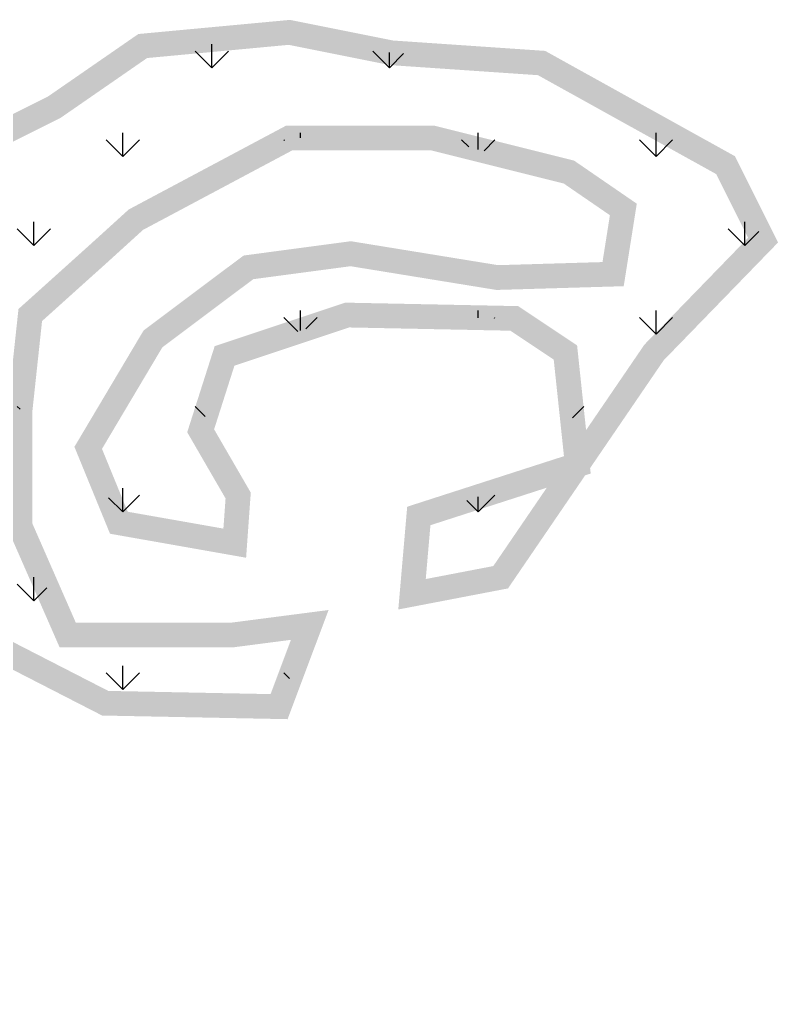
# Model space of a CAD drawing. Header units: metres. Extents: x 8244 to 287678, y 7853 to 2132060.
# Drawn here: x 272063 to 272216.3, y 2128524.3 to 2128725.5 of the extents above; entities that cross this region are included whole.
import ezdxf

# ---------------------------------------------------------------- set-up
doc = ezdxf.new("R2010")
doc.units = ezdxf.units.M
doc.layers.add('MANGROOVE BUFFER ZONE', color=120, linetype='Continuous')

msp = doc.modelspace()

# ---------------------------------------------------------------- hatches: boundary and pattern name
at = {"layer": 'MANGROOVE BUFFER ZONE'}
h = msp.add_hatch(dxfattribs=at)
h.set_pattern_fill('GRASS', color=256)
h.paths.add_polyline_path([(272121.6, 2128603.19), (272105.75, 2128601.13), (272072.69, 2128601.13), (272063.04, 2128623.16), (272063.04, 2128646.57), (272065.11, 2128665.84), (272078.89, 2128678.24), (272086.46, 2128685.12), (272117.47, 2128701.65), (272146.4, 2128701.65), (272173.96, 2128694.76), (272184.98, 2128687.19), (272182.91, 2128674.11), (272159.49, 2128673.42), (272129.87, 2128678.24), (272109.2, 2128675.48), (272089.91, 2128661.02), (272076.82, 2128638.99), (272083.02, 2128623.85), (272106.44, 2128619.72), (272107.13, 2128629.35), (272099.55, 2128642.44), (272104.38, 2128657.58), (272129.18, 2128665.84), (272162.93, 2128665.16), (272173.27, 2128658.27), (272175.68, 2128635.55), (272191.18, 2128658.27), (272213.23, 2128680.99), (272205.65, 2128696.14), (272168.45, 2128716.79), (272138.13, 2128718.86), (272117.47, 2128722.99), (272087.84, 2128720.23), (272069.93, 2128707.84), (272032.73, 2128689.25), (272005.17, 2128677.55), (272001.04, 2128668.6), (272012.06, 2128656.21), (272027.22, 2128645.19), (272027.22, 2128630.73), (272015.51, 2128619.03), (272005.17, 2128601.82), (272001.73, 2128574.28), (271985.88, 2128556.38), (271946.61, 2128541.92), (271928.01, 2128528.15), (271922.5, 2128506.8), (271930.77, 2128482.71), (271930.08, 2128444.15), (271900.8, 2128408.29), (271910.86, 2128411.86), (271953.8, 2128401.29), (271947.3, 2128420.74), (271947.3, 2128437.27), (271957.64, 2128460.68), (271956.95, 2128482.02), (271959.01, 2128515.07), (271967.28, 2128530.21), (271984.51, 2128535.72), (272021.02, 2128556.38), (272024.46, 2128574.96), (272033.42, 2128602.5), (272043.75, 2128606.63), (272054.77, 2128600.44), (272080.26, 2128587.36), (272115.4, 2128586.67)])
h = msp.add_hatch(dxfattribs=at)
h.set_pattern_fill('GRASS', color=256)
h.paths.add_polyline_path([(272175.68, 2128635.55), (272143.64, 2128625.22), (272142.27, 2128609.39), (272160.18, 2128612.83)], flags=17)

# ---------------------------------------------------------------- linework, layer by layer
at = {"layer": 'MANGROOVE BUFFER ZONE', "const_width": 5, "flags": 128}
msp.add_lwpolyline([(272032.73, 2128689.25), (272069.93, 2128707.84), (272087.84, 2128720.23), (272117.47, 2128722.99), (272138.13, 2128718.86), (272168.45, 2128716.79), (272205.65, 2128696.14), (272213.23, 2128680.99), (272191.18, 2128658.27), (272160.18, 2128612.83), (272142.27, 2128609.39), (272143.64, 2128625.22), (272175.68, 2128635.55), (272173.27, 2128658.27), (272162.93, 2128665.16), (272129.18, 2128665.84), (272104.38, 2128657.58), (272099.55, 2128642.44), (272107.13, 2128629.35), (272106.44, 2128619.72), (272083.02, 2128623.85), (272076.82, 2128638.99), (272089.91, 2128661.02), (272109.2, 2128675.48), (272129.87, 2128678.24), (272159.49, 2128673.42), (272182.91, 2128674.11), (272184.98, 2128687.19), (272173.96, 2128694.76), (272146.4, 2128701.65), (272117.47, 2128701.65), (272086.46, 2128685.12), (272078.89, 2128678.24), (272065.11, 2128665.84), (272063.04, 2128646.57), (272063.04, 2128623.16), (272072.69, 2128601.13), (272105.75, 2128601.13), (272121.6, 2128603.19), (272115.4, 2128586.67), (272080.26, 2128587.36), (272054.77, 2128600.44)], dxfattribs=at)

doc.saveas('drawing.dxf')
